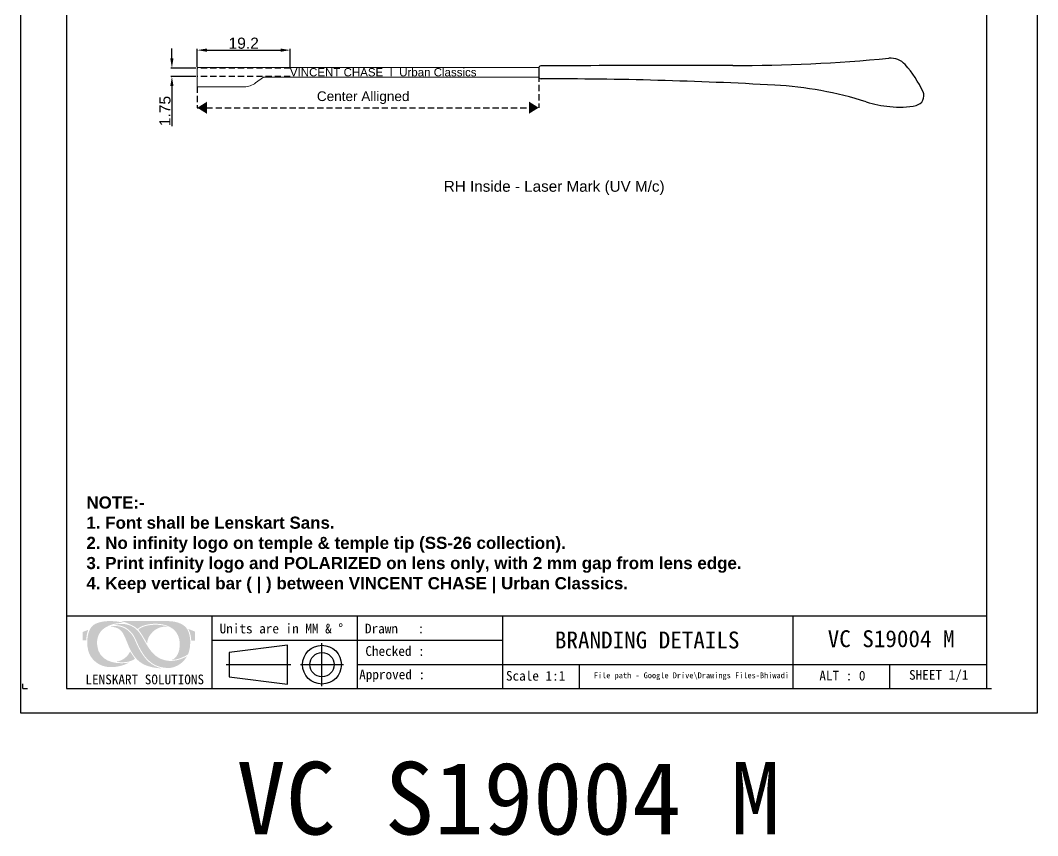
# Model space of a CAD drawing. Header units: millimetres. Extents: x 1167 to 2269, y 1197 to 1555.
# Drawn here: x 1167.2 to 1377.2, y 1232.8 to 1401.2 of the extents above; entities that cross this region are included whole.
import ezdxf

# ---------------------------------------------------------------- set-up
doc = ezdxf.new("R2010")
doc.units = ezdxf.units.MM
doc.linetypes.add('DASHED', pattern=[19.05, 12.7, -6.35])
doc.linetypes.add('HIDDEN2', pattern=[0.1875, 0.125, -0.0625])
for name, color, linetype in [('Dimension', 3, 'Continuous'), ('Hidden Line', 1, 'HIDDEN2'), ('图框-线条', 7, 'Continuous')]:
    doc.layers.add(name, color=color, linetype=linetype)
doc.layers.add('标注', color=4, linetype='Continuous', lineweight=5)
doc.layers.add('绘图层', color=7, linetype='Continuous', lineweight=15)
doc.styles.get("Standard").update_dxf_attribs({"font": 'arial.ttf'})
doc.styles.add('宋体', font='SimSun.ttf')
doc.dimstyles.new('Standard$0', dxfattribs={"dimtxt": 2.3, "dimasz": 2, "dimexe": 1, "dimexo": 1, "dimgap": 1, "dimtad": 0, "dimtih": 1, "dimtoh": 1, "dimdec": 1, "dimzin": 0, "dimdsep": 46, "dimtxsty": 'Standard', "dimcen": 0, "dimclrd": 4, "dimclre": 4, "dimclrt": 4, "dimadec": 1, "dimazin": 0, "dimtfac": 1, "dimtdec": 1, "dimtofl": 0, "dimtmove": 0, "dimatfit": 0, "dimfxl": 1, "dimtolj": 1, "dimtzin": 0, "dimarcsym": 0})

# ---------------------------------------------------------------- blocks, each defined once
blk = doc.blocks.new('*D172')
at = {"layer": 'Defpoints', "color": 0, "transparency": 16777216}
for p in [(1203.72, 1391.4), (1198.5, 1389.65), (1203.72, 1389.65)]:
    blk.add_point(p, dxfattribs=at)
at = {"layer": 'Dimension', "color": 3, "lineweight": -2, "transparency": 16777216}
for p, q in [((1198.5, 1393.4), (1198.5, 1395.4)), ((1203.47, 1391.4), (1198.25, 1391.4)), ((1203.47, 1389.65), (1198.25, 1389.65)), ((1198.5, 1387.65), (1198.5, 1379.37))]:
    blk.add_line(p, q, dxfattribs=at)
at = {"layer": 'Dimension', "color": 3, "transparency": 16777216}
for points in [[(1198.16, 1393.4), (1198.83, 1393.4), (1198.5, 1391.4)], [(1198.16, 1387.65), (1198.83, 1387.65), (1198.5, 1389.65)]]:
    blk.add_solid(points, dxfattribs=at)
at = {"layer": 'Dimension', "transparency": 16777216, "insert": (1197.07, 1382.51), "char_height": 2.3, "attachment_point": 5, "rotation": 90}
blk.add_mtext('\\A1;1.75', dxfattribs=at)
blk = doc.blocks.new('*D268')
at = {"layer": 'Defpoints', "color": 0, "transparency": 16777216}
for p in [(1222.92, 1395.09), (1203.72, 1391.4), (1222.92, 1391.4)]:
    blk.add_point(p, dxfattribs=at)
at = {"layer": 'Dimension', "color": 3, "lineweight": -2, "transparency": 16777216}
for p, q in [((1203.72, 1391.65), (1203.72, 1395.34)), ((1205.72, 1395.09), (1220.92, 1395.09)), ((1222.92, 1391.65), (1222.92, 1395.34))]:
    blk.add_line(p, q, dxfattribs=at)
at = {"layer": 'Dimension', "color": 3, "transparency": 16777216}
for points in [[(1205.72, 1395.42), (1205.72, 1394.75), (1203.72, 1395.09)], [(1220.92, 1395.42), (1220.92, 1394.75), (1222.92, 1395.09)]]:
    blk.add_solid(points, dxfattribs=at)
at = {"layer": 'Dimension', "transparency": 16777216, "insert": (1213.32, 1396.51), "char_height": 2.3, "attachment_point": 5}
blk.add_mtext('\\A1;19.2', dxfattribs=at)

msp = doc.modelspace()

# ---------------------------------------------------------------- hatches: boundary and pattern name
at = {"layer": 'Hidden Line', "linetype": 'DASHED', "ltscale": 0.1}
h = msp.add_hatch(color=7, dxfattribs=at)
h.dxf.hatch_style = 1
h.paths.add_polyline_path([(1205.74836, 1381.92624), (1203.74376, 1383.18749), (1205.74836, 1384.44874)])
h = msp.add_hatch(color=7, dxfattribs=at)
h.dxf.hatch_style = 1
h.paths.add_polyline_path([(1272.20138, 1381.94161), (1274.20598, 1383.20286), (1272.20138, 1384.46411)])
at = {"layer": '图框-线条', "lineweight": 0, "ltscale": 0.1}
h = msp.add_hatch(color=252, dxfattribs=at)
edge = h.paths.add_edge_path()
edge.add_spline(control_points=[(1180.08649, 1274.92328), (1180.08649, 1274.92328), (1180.08533, 1273.20961), (1180.08533, 1273.20961), (1180.08533, 1273.20961), (1180.08533, 1273.20961), (1180.79769, 1273.20961), (1180.79769, 1273.20961), (1180.79769, 1273.20961), (1180.85049, 1273.61003), (1180.85705, 1273.95974), (1180.93536, 1274.35888), (1180.93536, 1274.35888), (1181.00392, 1274.70841), (1181.11074, 1275.05843), (1181.23424, 1275.36037), (1181.23424, 1275.36037), (1181.23424, 1275.36037), (1180.08649, 1274.92328), (1180.08649, 1274.92328)], knot_values=[0, 0, 0, 0, 0.166666667, 0.166666667, 0.166666667, 0.166676668, 0.333333333, 0.333333333, 0.333333333, 0.333343334, 0.5, 0.5, 0.5, 0.500010001, 0.666666667, 0.666666667, 0.666666667, 0.666676668, 1, 1, 1, 1], degree=3, periodic=0)
edge = h.paths.add_edge_path()
edge.add_spline(control_points=[(1202.48799, 1273.13504), (1202.48799, 1273.13504), (1203.29357, 1273.12823), (1203.29357, 1273.12823), (1203.29357, 1273.12823), (1203.29357, 1273.12823), (1203.29682, 1274.98245), (1203.29682, 1274.98245), (1203.29682, 1274.98245), (1203.29682, 1274.98245), (1201.88472, 1275.5425), (1201.88472, 1275.5425), (1201.88472, 1275.5425), (1202.0295, 1275.18451), (1202.19108, 1274.92401), (1202.30047, 1274.47619), (1202.30047, 1274.47619), (1202.41177, 1274.02082), (1202.44838, 1273.62285), (1202.48799, 1273.13504)], knot_values=[0, 0, 0, 0, 0.166666667, 0.166666667, 0.166666667, 0.166676668, 0.333333333, 0.333333333, 0.333333333, 0.333343334, 0.5, 0.5, 0.5, 0.500010001, 0.666666667, 0.666666667, 0.666666667, 0.666676668, 1, 1, 1, 1], degree=3, periodic=0)
edge = h.paths.add_edge_path(flags=17)
edge.add_spline(control_points=[(1187.00453, 1268.79101), (1187.13717, 1268.68388), (1187.96059, 1268.66885), (1188.10377, 1268.6645), (1188.10377, 1268.6645), (1188.98188, 1268.63783), (1190.30531, 1268.85098), (1190.87989, 1269.40667), (1190.87989, 1269.40667), (1190.82764, 1269.48829), (1190.79606, 1269.52195), (1190.73965, 1269.58953), (1190.73965, 1269.58953), (1190.73965, 1269.58953), (1189.87098, 1270.87892), (1189.87098, 1270.87892), (1189.87098, 1270.87892), (1189.65948, 1270.61855), (1189.56781, 1270.12449), (1188.76628, 1269.50889), (1188.76628, 1269.50889), (1188.29276, 1269.14526), (1187.73394, 1268.89102), (1187.00453, 1268.79101)], knot_values=[0, 0, 0, 0, 0.142857143, 0.142857143, 0.142857143, 0.142867144, 0.285714286, 0.285714286, 0.285714286, 0.285724287, 0.428571429, 0.428571429, 0.428571429, 0.42858143, 0.571428571, 0.571428571, 0.571428571, 0.571438572, 0.714285714, 0.714285714, 0.714285714, 0.714295715, 1, 1, 1, 1], degree=3, periodic=0)
edge = h.paths.add_edge_path(flags=17)
edge.add_spline(control_points=[(1191.55362, 1275.36761), (1191.60188, 1275.28434), (1191.61402, 1275.29439), (1191.677, 1275.22234), (1191.677, 1275.22234), (1192.32461, 1274.48073), (1193.25491, 1272.68948), (1193.37516, 1272.56457), (1193.37516, 1272.56457), (1193.43464, 1274.06393), (1194.68822, 1275.37202), (1195.92261, 1275.80421), (1195.92261, 1275.80421), (1196.57108, 1276.03122), (1196.91987, 1276.03785), (1197.6415, 1275.97101), (1197.6415, 1275.97101), (1197.40376, 1276.16552), (1196.39803, 1276.32912), (1196.14239, 1276.35819), (1196.14239, 1276.35819), (1194.93007, 1276.49604), (1193.17433, 1276.38094), (1192.09791, 1275.77864), (1192.09791, 1275.77864), (1191.92817, 1275.6836), (1191.61727, 1275.48823), (1191.55362, 1275.36761)], knot_values=[0, 0, 0, 0, 0.125, 0.125, 0.125, 0.125010001, 0.25, 0.25, 0.25, 0.250010001, 0.375, 0.375, 0.375, 0.375010001, 0.5, 0.5, 0.5, 0.500010001, 0.625, 0.625, 0.625, 0.625010001, 0.75, 0.75, 0.75, 0.750010001, 1, 1, 1, 1], degree=3, periodic=0)
edge = h.paths.add_edge_path()
edge.add_spline(control_points=[(1190.97285, 1273.01473), (1190.56636, 1273.93166), (1190.4401, 1274.18596), (1189.80058, 1274.87526), (1189.80058, 1274.87526), (1188.92535, 1275.81869), (1187.58076, 1276.28816), (1186.25427, 1276.10837), (1186.25427, 1276.10837), (1186.16701, 1276.09659), (1186.09061, 1276.08525), (1186.00629, 1276.06869), (1186.00629, 1276.06869), (1186.00629, 1276.06869), (1185.77266, 1275.99713), (1185.77266, 1275.99713), (1185.77266, 1275.99713), (1186.54052, 1275.9596), (1187.13809, 1275.84818), (1187.64644, 1275.46388), (1187.64644, 1275.46388), (1188.15197, 1275.08167), (1188.3466, 1274.77868), (1188.67117, 1274.11464), (1188.67117, 1274.11464), (1189.20025, 1273.03208), (1189.55842, 1271.82099), (1190.15011, 1270.81975), (1190.15011, 1270.81975), (1190.78092, 1269.75221), (1191.39161, 1268.97129), (1192.4559, 1268.35176), (1192.4559, 1268.35176), (1193.31028, 1267.85445), (1195.10011, 1267.38357), (1196.28949, 1267.43164), (1196.28949, 1267.43164), (1196.15735, 1267.49658), (1195.97222, 1267.52185), (1195.81487, 1267.5698), (1195.81487, 1267.5698), (1193.60419, 1268.24359), (1192.32651, 1270.12044), (1191.35273, 1272.17984), (1191.35273, 1272.17984), (1191.22126, 1272.45781), (1191.09905, 1272.73001), (1190.97285, 1273.01473)], knot_values=[0, 0, 0, 0, 0.076923077, 0.076923077, 0.076923077, 0.076933078, 0.153846154, 0.153846154, 0.153846154, 0.153856155, 0.230769231, 0.230769231, 0.230769231, 0.230779232, 0.307692308, 0.307692308, 0.307692308, 0.307702309, 0.384615385, 0.384615385, 0.384615385, 0.384625386, 0.461538462, 0.461538462, 0.461538462, 0.461548463, 0.538461538, 0.538461538, 0.538461538, 0.538471539, 0.615384615, 0.615384615, 0.615384615, 0.615394616, 0.692307692, 0.692307692, 0.692307692, 0.692317693, 0.769230769, 0.769230769, 0.769230769, 0.76924077, 0.846153846, 0.846153846, 0.846153846, 0.846163847, 1, 1, 1, 1], degree=3, periodic=0)
edge = h.paths.add_edge_path()
edge.add_spline(control_points=[(1201.59804, 1269.86633), (1201.56235, 1269.8648), (1200.74164, 1269.4743), (1200.57607, 1269.41004), (1200.57607, 1269.41004), (1200.22354, 1269.27317), (1199.80686, 1269.14532), (1199.41484, 1269.0694), (1199.41484, 1269.0694), (1198.4394, 1268.88029), (1197.72673, 1268.8847), (1196.79521, 1269.15623), (1196.79521, 1269.15623), (1195.20878, 1269.61865), (1194.28633, 1270.72918), (1193.53974, 1271.88808), (1193.53974, 1271.88808), (1192.21736, 1273.9408), (1191.68062, 1275.92998), (1189.13132, 1276.47464), (1189.13132, 1276.47464), (1188.70245, 1276.56625), (1188.19097, 1276.60218), (1187.73805, 1276.56705), (1187.73805, 1276.56705), (1187.43243, 1276.54338), (1186.71221, 1276.47286), (1186.49158, 1276.34077), (1186.49158, 1276.34077), (1187.617, 1276.36524), (1188.49481, 1276.14737), (1189.2899, 1275.57788), (1189.2899, 1275.57788), (1190.94385, 1274.39328), (1190.99511, 1273.14957), (1191.85967, 1271.60686), (1191.85967, 1271.60686), (1192.27482, 1270.8661), (1192.57412, 1270.29036), (1193.14588, 1269.62172), (1193.14588, 1269.62172), (1194.33281, 1268.23378), (1195.5954, 1267.61683), (1197.53836, 1267.47506), (1197.53836, 1267.47506), (1198.47607, 1267.40669), (1199.41833, 1267.81821), (1200.03712, 1268.20846), (1200.03712, 1268.20846), (1200.4641, 1268.47778), (1200.80032, 1268.81511), (1201.12017, 1269.18285), (1201.12017, 1269.18285), (1201.2869, 1269.37466), (1201.46731, 1269.6587), (1201.59804, 1269.86633)], knot_values=[0, 0, 0, 0, 0.066666667, 0.066666667, 0.066666667, 0.066676668, 0.133333333, 0.133333333, 0.133333333, 0.133343334, 0.2, 0.2, 0.2, 0.200010001, 0.266666667, 0.266666667, 0.266666667, 0.266676668, 0.333333333, 0.333333333, 0.333333333, 0.333343334, 0.4, 0.4, 0.4, 0.400010001, 0.466666667, 0.466666667, 0.466666667, 0.466676668, 0.533333333, 0.533333333, 0.533333333, 0.533343334, 0.6, 0.6, 0.6, 0.600010001, 0.666666667, 0.666666667, 0.666666667, 0.666676668, 0.733333333, 0.733333333, 0.733333333, 0.733343334, 0.8, 0.8, 0.8, 0.800010001, 0.866666667, 0.866666667, 0.866666667, 0.866676668, 1, 1, 1, 1], degree=3, periodic=0)
edge = h.paths.add_edge_path()
edge.add_spline(control_points=[(1191.40075, 1275.52723), (1191.96079, 1275.96205), (1192.12415, 1276.10162), (1192.94321, 1276.33078), (1192.94321, 1276.33078), (1194.81313, 1276.85397), (1197.22611, 1276.71612), (1198.69266, 1275.56488), (1198.69266, 1275.56488), (1199.49572, 1274.93456), (1200.15112, 1273.82968), (1200.11322, 1272.28164), (1200.11322, 1272.28164), (1200.08526, 1271.13874), (1199.80545, 1270.03171), (1198.89894, 1269.37325), (1198.89894, 1269.37325), (1198.83897, 1269.32965), (1198.59166, 1269.17604), (1198.53482, 1269.1574), (1198.53482, 1269.1574), (1199.4236, 1269.10209), (1200.81853, 1269.70579), (1201.55248, 1270.12204), (1201.55248, 1270.12204), (1201.82965, 1270.27926), (1201.80138, 1270.25241), (1201.91936, 1270.57244), (1201.91936, 1270.57244), (1202.38479, 1271.83528), (1202.39994, 1273.58403), (1201.97553, 1274.81167), (1201.97553, 1274.81167), (1201.78053, 1275.37577), (1201.56695, 1275.67133), (1201.19927, 1276.0395), (1201.19927, 1276.0395), (1200.43902, 1276.80062), (1198.92862, 1277.1553), (1197.8365, 1277.15481), (1197.8365, 1277.15481), (1194.61139, 1277.15321), (1191.30251, 1277.18982), (1188.09794, 1277.15376), (1188.09794, 1277.15376), (1188.33041, 1277.05124), (1188.74641, 1276.9557), (1189.01451, 1276.8585), (1189.01451, 1276.8585), (1189.28708, 1276.75959), (1190.46775, 1276.20378), (1190.69893, 1276.06379), (1190.69893, 1276.06379), (1191.01946, 1275.86964), (1191.34127, 1275.56089), (1191.40075, 1275.52723)], knot_values=[0, 0, 0, 0, 0.066666667, 0.066666667, 0.066666667, 0.066676668, 0.133333333, 0.133333333, 0.133333333, 0.133343334, 0.2, 0.2, 0.2, 0.200010001, 0.266666667, 0.266666667, 0.266666667, 0.266676668, 0.333333333, 0.333333333, 0.333333333, 0.333343334, 0.4, 0.4, 0.4, 0.400010001, 0.466666667, 0.466666667, 0.466666667, 0.466676668, 0.533333333, 0.533333333, 0.533333333, 0.533343334, 0.6, 0.6, 0.6, 0.600010001, 0.666666667, 0.666666667, 0.666666667, 0.666676668, 0.733333333, 0.733333333, 0.733333333, 0.733343334, 0.8, 0.8, 0.8, 0.800010001, 0.866666667, 0.866666667, 0.866666667, 0.866676668, 1, 1, 1, 1], degree=3, periodic=0)
edge = h.paths.add_edge_path()
edge.add_spline(control_points=[(1189.61913, 1268.5746), (1189.48104, 1268.58098), (1189.21717, 1268.52064), (1189.05529, 1268.5055), (1189.05529, 1268.5055), (1186.48508, 1268.26585), (1183.44823, 1268.9432), (1183.08036, 1272.08756), (1183.08036, 1272.08756), (1182.90903, 1273.55239), (1183.36471, 1274.87943), (1184.54103, 1275.68648), (1184.54103, 1275.68648), (1185.71409, 1276.49119), (1186.89011, 1276.80914), (1188.6207, 1276.76021), (1188.6207, 1276.76021), (1188.6207, 1276.76021), (1187.92361, 1276.95416), (1187.92361, 1276.95416), (1187.92361, 1276.95416), (1186.39604, 1277.2815), (1184.1097, 1277.29505), (1182.761, 1276.62291), (1182.761, 1276.62291), (1181.99682, 1276.24217), (1181.57199, 1275.67654), (1181.28017, 1274.72632), (1181.28017, 1274.72632), (1180.78187, 1273.10407), (1180.92806, 1270.60672), (1182.14258, 1269.32781), (1182.14258, 1269.32781), (1182.30012, 1269.16181), (1182.37211, 1269.04862), (1182.55932, 1268.89985), (1182.55932, 1268.89985), (1182.74972, 1268.74851), (1182.78584, 1268.69498), (1183.02732, 1268.52426), (1183.02732, 1268.52426), (1184.60394, 1267.40969), (1186.6558, 1267.47255), (1188.45851, 1268.07607), (1188.45851, 1268.07607), (1188.66896, 1268.14652), (1188.87347, 1268.22931), (1189.06632, 1268.31252), (1189.06632, 1268.31252), (1189.18762, 1268.36483), (1189.551, 1268.55854), (1189.61913, 1268.5746)], knot_values=[0, 0, 0, 0, 0.071428571, 0.071428571, 0.071428571, 0.071438572, 0.142857143, 0.142857143, 0.142857143, 0.142867144, 0.214285714, 0.214285714, 0.214285714, 0.214295715, 0.285714286, 0.285714286, 0.285714286, 0.285724287, 0.357142857, 0.357142857, 0.357142857, 0.357152858, 0.428571429, 0.428571429, 0.428571429, 0.42858143, 0.5, 0.5, 0.5, 0.500010001, 0.571428571, 0.571428571, 0.571428571, 0.571438572, 0.642857143, 0.642857143, 0.642857143, 0.642867144, 0.714285714, 0.714285714, 0.714285714, 0.714295715, 0.785714286, 0.785714286, 0.785714286, 0.785724287, 0.857142857, 0.857142857, 0.857142857, 0.857152858, 1, 1, 1, 1], degree=3, periodic=0)

# ---------------------------------------------------------------- linework, layer by layer
for p, q in [((1274.22487, 1391.3445), (1274.22487, 1389.6627)), ((1176.72855, 1278.22789), (1366.72855, 1278.22789)), ((1206.72855, 1278.22789), (1206.72855, 1263.22789)), ((1236.72855, 1278.22789), (1236.72855, 1263.22789)), ((1266.72855, 1278.22789), (1266.72855, 1263.22789)), ((1326.72855, 1263.22789), (1326.72855, 1278.22789)), ((1206.72855, 1273.22789), (1266.72855, 1273.22789)), ((1229.47421, 1263.72434), (1229.47421, 1272.61282)), ((1209.6636, 1268.16858), (1223.05637, 1268.16858)), ((1225.02997, 1268.16858), (1233.91845, 1268.16858)), ((1236.72855, 1268.22789), (1366.72855, 1268.22789)), ((1282.56767, 1268.21431), (1282.56767, 1263.21431)), ((1346.72855, 1263.22789), (1346.72855, 1268.22789)), ((1167.69291, 1263.22789), (1167.69291, 1264.22789)), ((1167.69291, 1263.22789), (1168.69291, 1263.22789)), ((1176.72855, 1263.22789), (1367.69291, 1263.22789))]:
    msp.add_line(p, q)
for points in [[(1167.21073, 1258.22789), (1377.21073, 1258.22789), (1377.21073, 1555.22789), (1167.21073, 1555.22789)], [(1210.32427, 1265.66858), (1222.32427, 1264.16858), (1222.32427, 1272.16858), (1210.32427, 1270.66858)]]:
    msp.add_lwpolyline(points, close=True)
msp.add_lwpolyline([(1366.72855, 1263.22789), (1366.72855, 1550.22789), (1176.72855, 1550.22789), (1176.72855, 1263.22789)])
for radius in [4, 2.5]:
    msp.add_circle((1229.47421, 1268.16858), radius)
at = {"ltscale": 1000}
for centre, radius, start, end in [((1314.46365, 1738.92149), 347, 269.9666482, 275.3002123), ((1346.88702, 1389.42224), 4, 41.9421102, 95.3002123), ((1310.15448, -5663.89703), 7055.81977, 89.966648237, 90.064401007), ((1333.41635, 1377.31782), 22.1101, 24.4373941, 41.9421102), ((1275.61325, 533.609), 855.55469, 86.8299056, 88.44545462), ((1318.6676, 1310.97232), 77, 72.4972455, 86.8299056), ((1351.72487, 1385.63734), 2, 282.4609202, 24.4373941), ((1348.83762, 1406.64335), 23.31538, 252.4972455, 264.747786), ((1348.67708, 1399.42956), 16.12496, 262.9691657, 282.4609202)]:
    msp.add_arc(centre, radius, start, end, dxfattribs=at)
for centre, radius, start, end in [((1274.72487, 1391.3445), 0.5, 102.1710618, 180), ((1310.15448, -5663.89703), 7055.81977, 90.064401007, 90.288558346), ((1274.72487, 1389.6627), 0.5, 180, 269.9127117), ((1275.61325, 533.609), 855.55469, 88.44545462, 90.06100364)]:
    msp.add_arc(centre, radius, start, end)
at = {"layer": 'Hidden Line', "linetype": 'DASHED', "ltscale": 0.1}
for p, q in [((1222.91688, 1391.40007), (1203.72487, 1391.40007)), ((1222.91688, 1389.66007), (1203.72487, 1389.66007))]:
    msp.add_line(p, q, dxfattribs=at)
at = {"layer": 'Hidden Line', "color": 7, "linetype": 'DASHED', "ltscale": 0.1}
for p, q in [((1274.22487, 1389.79708), (1274.22487, 1383.19831)), ((1203.72487, 1387.53007), (1203.72487, 1383.14616)), ((1203.72487, 1383.19831), (1274.22487, 1383.19831))]:
    msp.add_line(p, q, dxfattribs=at)
at = {"layer": '标注', "color": 0, "lineweight": 13, "ltscale": 5}
for p, q in [((1203.72487, 1391.53007), (1274.22487, 1391.53007)), ((1203.72487, 1391.53007), (1203.72487, 1387.53007)), ((1274.22487, 1391.53007), (1274.22487, 1389.53007)), ((1217.42487, 1389.53007), (1215.78566, 1388.31584)), ((1217.42487, 1389.53007), (1274.22487, 1389.53007)), ((1213.40475, 1387.53007), (1203.72487, 1387.53007))]:
    msp.add_line(p, q, dxfattribs=at)
msp.add_arc((1213.40475, 1391.53007), 4, 270, 306.5288554, dxfattribs=at)

# ---------------------------------------------------------------- texts
for s, insert, char_height, width, attachment_point in [('\\pxql;{\\fArial|b1|i0|c0|p34;NOTE:-\\P\\pq*;1. Font shall be Lenskart Sans.^J2. No infinity logo on temple & temple tip (SS-26 collection).^J3. Print infinity logo and POLARIZED on lens only, with 2 mm gap from lens edge.^J4. Keep vertical bar ( | ) between VINCENT CHASE | Urban Classics.}', (1180.85266, 1302.9086), 2.5, 135.4516394, 1), ('{\\fNSimSun|b0|i0|c0|p49;VC S19004 M}', (1267.93827, 1240.47036), 15, 239.4285657, 5)]:
    msp.add_mtext(s, dxfattribs=dict(insert=insert, char_height=char_height, width=width, attachment_point=attachment_point))
at = {"layer": '绘图层', "color": 7, "linetype": 'ByBlock', "lineweight": 9, "attachment_point": 5, "style": '宋体'}
for s, insert, char_height, width in [('{\\fArial|b0|i0|c0|p34;VINCENT CHASE  I  Urban Classics}', (1242.11761, 1390.51449), 1.7, 43.5669233), ('{\\fArial|b0|i0|c0|p34;Center Alligned}', (1237.98225, 1385.2727), 2, 25.9865105), ('{\\fArial|b0|i0|c0|p34;RH Inside - Laser Mark (UV M/c)}', (1277.41397, 1366.62842), 2.25, 60.2844571), ('\\pxql;{\\fNSimSun|b0|i0|c0|p49;Units are in MM & %%D}', (1223.62252, 1275.60827), 2, 30.5443257), ('\\pxql;{\\fNSimSun|b0|i0|c0|p49;Drawn   : }', (1253.62252, 1275.60827), 2, 30.5443257), ('{\\fNSimSun|b0|i0|c0|p49;BRANDING DETAILS}', (1296.61037, 1273.23097), 3.5, 71.0095224), ('{\\fNSimSun|b0|i0|c0|p49;VC S19004 M}', (1346.9677, 1273.49827), 3.5, 46.4697196), ('\\pxql;{\\fNSimSun|b0|i0|c0|p49;Checked : }', (1249.88212, 1270.96192), 2, 22.901467), ('\\pxql;{\\fNSimSun|b0|i0|c0|p49;Approved :}', (1248.60561, 1265.85629), 2, 22.901467), ('\\pxql;{\\fNSimSun|b0|i0|c0|p49;Scale 1:1}', (1278.90357, 1265.84271), 2, 22.901467), ('\\pxql;{\\fNSimSun|b0|i0|c0|p49;File path - Google Drive\\\\Drawings Files-Bhiwadi}', (1330.53975, 1265.7643), 1.2, 89.8899891), ('{\\fNSimSun|b0|i0|c0|p49;ALT : 0}', (1336.90612, 1265.88383), 2, 17.2791446), ('{\\fNSimSun|b0|i0|c0|p49;SHEET 1/1}', (1356.78881, 1265.80882), 2, 17.2791446), ('{\\fSimSun|b0|i0|c134|p2;LENSKART SOLUTIONS}', (1192.89342, 1265.10267), 2, 58.9744548)]:
    msp.add_mtext(s, dxfattribs=dict(at, insert=insert, char_height=char_height, width=width))

# ---------------------------------------------------------------- dimensions: what is measured, and where the dimension line sits
at = {"layer": 'Dimension'}
dim = msp.add_linear_dim(base=(1222.91688, 1395.08787), p1=(1203.72487, 1391.40007), p2=(1222.91688, 1391.40007), dimstyle='Standard$0', override={"dimexe": 0.25, "dimexo": 0.25, "dimgap": 0.25, "dimtad": 1, "dimtih": 0, "dimtoh": 0, "dimclrd": 3, "dimclre": 3, "dimclrt": 256, "dimadec": 2, "dimtdec": 2, "dimatfit": 3}, dxfattribs=at)
dim.commit()
dim.dimension.update_dxf_attribs({"geometry": '*D268', "text_midpoint": (1213.32087, 1396.51219)})
dim = msp.add_linear_dim(base=(1198.49669, 1389.65007), p1=(1203.72487, 1391.40007), p2=(1203.72477, 1389.65007), angle=90, dimstyle='Standard$0', override={"dimexe": 0.25, "dimexo": 0.25, "dimgap": 0.25, "dimtad": 1, "dimtih": 0, "dimtoh": 0, "dimdec": 2, "dimclrd": 3, "dimclre": 3, "dimclrt": 256, "dimadec": 2, "dimtdec": 2, "dimatfit": 3}, dxfattribs=at)
dim.commit()
dim.dimension.update_dxf_attribs({"geometry": '*D172', "text_midpoint": (1197.07238, 1382.51251)})

doc.saveas('drawing.dxf')
